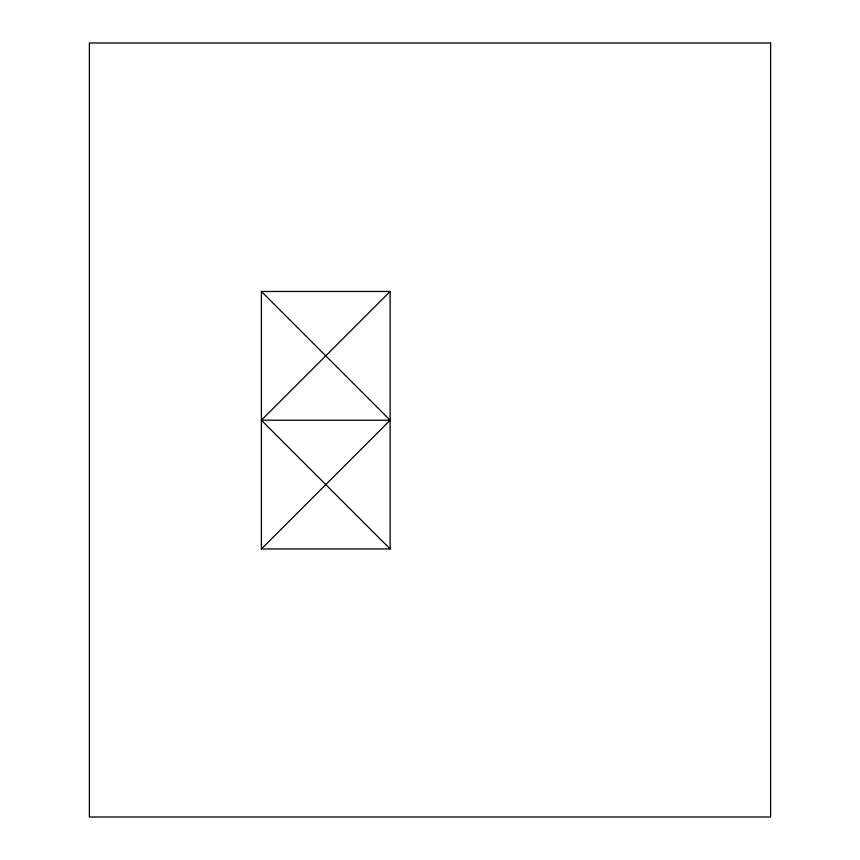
<?xml version="1.0" encoding="UTF-8"?>
<svg xmlns="http://www.w3.org/2000/svg" width="860" height="860" viewBox="0 0 860 860"><rect width="100%" height="100%" fill="white"/><g stroke="black" fill="none" stroke-linecap="round" stroke-linejoin="round"><path stroke-width="1.29" d="M390.139 548.949L261.397 420.207L390.139 291.465L261.397 291.465L261.397 548.949L390.139 548.949L390.139 291.465M261.397 548.949L390.139 420.207L261.397 291.465M261.397 420.207L390.139 420.207M770.614 43L89.386 43L89.386 817L770.614 817L770.614 43"/></g></svg>
